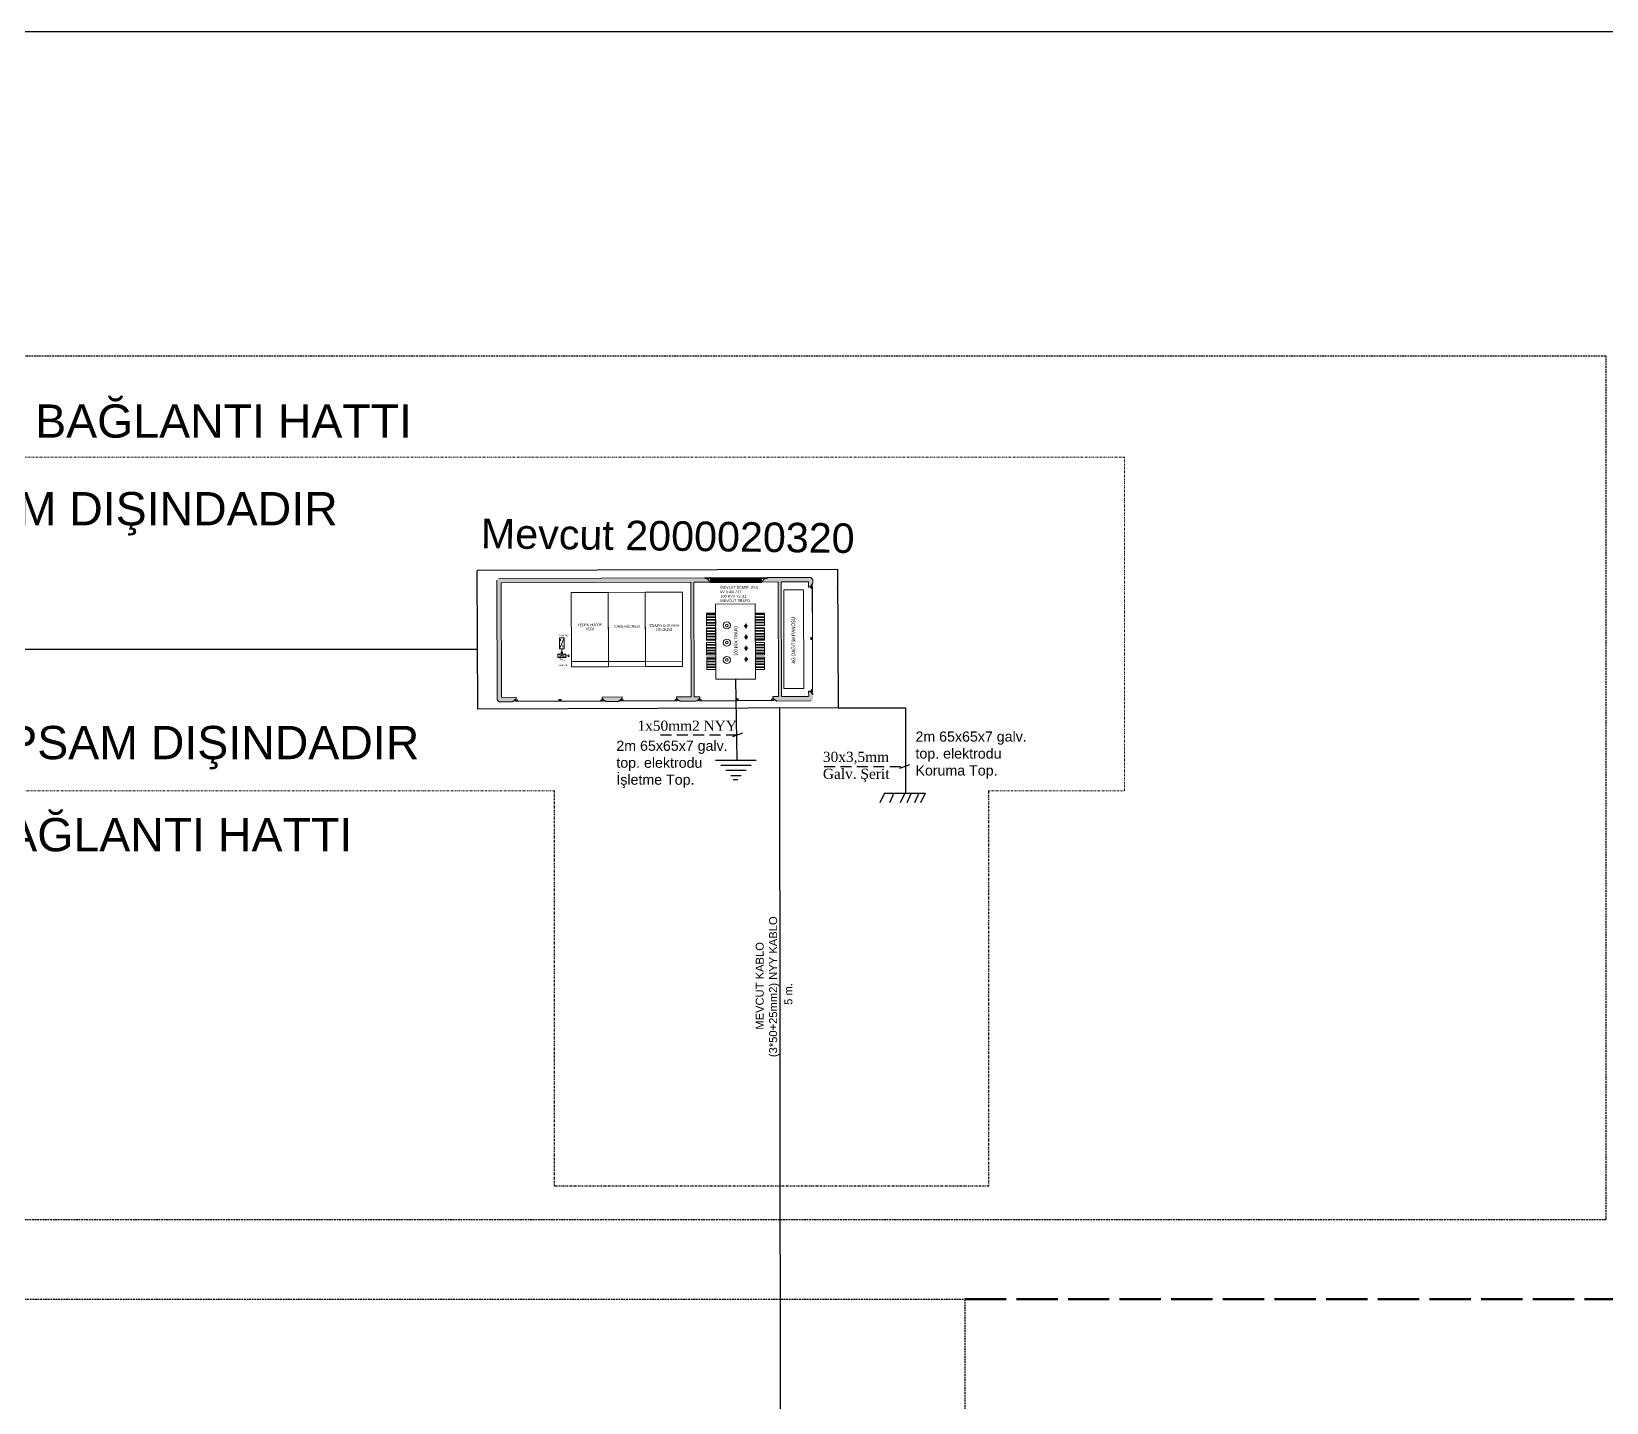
# Model space of a CAD drawing. Header units: millimetres. Extents: x 2046 to 14753, y 2361 to 29276.
# Drawn here: x 5580 to 6037.6, y 3897.1 to 4295.5 of the extents above; entities that cross this region are included whole.
import ezdxf
from ezdxf.enums import TextEntityAlignment as Align

# ---------------------------------------------------------------- set-up
doc = ezdxf.new("R2010")
doc.units = ezdxf.units.MM
for name, pattern in [('ACAD_ISO02W100', [15, 12, -3]), ('DASHDOT', [1, 0.5, -0.25, 0, -0.25]), ('DASHED', [0.75, 0.5, -0.25]), ('HIDDEN2', [4.7625, 3.175, -1.5875])]:
    doc.linetypes.add(name, pattern=pattern)
for name, color, linetype, lineweight in [('0  0 OG HUCRE', 4, 'Continuous', 15), ('0 0 ANTED CERCEVE', 144, 'Continuous', 13), ('KAPI', 142, 'Continuous', 20), ('KOLON HATTI  0.60 mm', 91, 'Continuous', 53), ('KOSK', 3, 'Continuous', 0), ('NOKTA', 7, 'Continuous', 0), ('SEMBOL', 7, 'Continuous', 25), ('TARAMA', 254, 'Continuous', 0)]:
    doc.layers.add(name, color=color, linetype=linetype, lineweight=lineweight)
doc.layers.add('MİLİMETRİK', color=6, linetype='Continuous')
doc.layers.add('SUPPLEMENTARY', color=7, linetype='Continuous')
doc.styles.add('0 0 PR PAFTA YAZI', font='arial.ttf', dxfattribs={"width": 0.8, "height": 2})
doc.styles.add('MtXpl_Times_New_Roma', font='times.ttf')
doc.styles.add('ROMANS', font='romanstw.shx', dxfattribs={"width": 0.7})
doc.styles.get("Standard").update_dxf_attribs({"font": 'arial.ttf'})

# ---------------------------------------------------------------- blocks, each defined once
blk = doc.blocks.new('Köşk Binsaı')
h = blk.add_hatch()
h.set_pattern_fill('PLAST', scale=0.231339, angle=223.9108, style=0)
h.set_pattern_definition([(223.9108, (26.96812, 20.50688), (0.04011056, -0.04166531), []), (223.9108, (26.97313, 20.50167), (0.04011056, -0.04166531), []), (223.9108, (26.978145, 20.496464), (0.04011056, -0.04166531), [])])
h.paths.add_polyline_path([(-3.041, -0.735), (-3.178, -0.866), (-3.357, -0.679), (-3.221, -0.548)])
h.paths.add_polyline_path([(-3.253, -0.515), (-3.39, -0.646), (-3.569, -0.459), (-3.433, -0.328)])
h.paths.add_polyline_path([(-3.465, -0.295), (-3.601, -0.426), (-3.781, -0.24), (-3.644, -0.108)])
h.paths.add_polyline_path([(-3.676, -0.075), (-3.813, -0.206), (-3.993, -0.02), (-3.856, 0.112)])
h.paths.add_polyline_path([(-2.946, 0.628), (-3.083, 0.497), (-3.263, 0.683), (-3.126, 0.815)])
h.paths.add_polyline_path([(-2.735, 0.408), (-2.871, 0.277), (-3.051, 0.463), (-2.914, 0.595)])
h.paths.add_polyline_path([(-2.523, 0.188), (-2.66, 0.057), (-2.839, 0.243), (-2.703, 0.375)])
h.paths.add_polyline_path([(-2.311, -0.032), (-2.448, -0.163), (-2.627, 0.023), (-2.491, 0.155)])
at = {"lineweight": -2}
h = blk.add_hatch(color=1, dxfattribs=at)
h.paths.add_polyline_path([(-2.687, -1.29), (-2.63, -1.35), (-2.717, -1.433), (-2.716, -1.435), (-1.779, -0.534), (-1.781, -0.532), (-1.868, -0.617), (-1.926, -0.557)])
h.paths.add_polyline_path([(-1.926, -0.569), (-1.874, -0.622), (-2.624, -1.344), (-2.675, -1.291)], flags=16)
h = blk.add_hatch(dxfattribs=at)
h.set_pattern_fill('ANSI37', color=4, scale=0.154226, angle=-136.0892, style=0)
h.set_pattern_definition([(178.9108, (11.662218, 2.320378), (0.000366459, 0.019274757), []), (88.9108, (11.662218, 2.320378), (0.019274757, -0.000366459), [])])
h.paths.add_polyline_path([(-2.675, -1.291), (-2.624, -1.344), (-1.874, -0.622), (-1.926, -0.569)])
at = {"layer": '0  0 OG HUCRE'}
h = blk.add_hatch(color=251, dxfattribs=at)
h.dxf.hatch_style = 1
h.paths.add_polyline_path([(-0.68, 2.626), (-0.684, 2.623), (-0.698, 2.638), (-0.695, 2.641)])
at = {"layer": 'TARAMA'}
h = blk.add_hatch(color=254, dxfattribs=at)
h.paths.add_polyline_path([(-1.809, -0.559), (-1.781, -0.532), (-1.766, -0.532), (1.317, 2.436), (1.319, 2.494), (-0.407, 4.287), (-0.465, 4.288), (-0.666, 4.095), (-0.666, 4.08), (-0.666, 4.08), (-0.677, 4.07), (-0.678, 4.032), (-0.679, 3.992), (-0.66, 3.972), (-0.438, 4.186), (1.216, 2.467), (-1.628, -0.271), (-3.283, 1.447), (-3.062, 1.66), (-3.08, 1.68), (-3.158, 1.681), (-3.169, 1.67), (-3.184, 1.671), (-3.417, 1.446), (-3.418, 1.431), (-3.418, 1.431), (-3.429, 1.42), (-3.43, 1.383), (-3.431, 1.343), (-3.412, 1.323), (-3.327, 1.405), (-1.673, -0.314), (-1.925, -0.557)])
h.paths.add_polyline_path([(-2.265, 2.465), (-2.246, 2.445), (-1.95, 2.731), (-1.968, 2.75), (-2.046, 2.752), (-2.057, 2.741), (-2.072, 2.741), (-2.252, 2.568), (-2.252, 2.553), (-2.252, 2.553), (-2.263, 2.543), (-2.264, 2.505)], flags=17)
h.paths.add_polyline_path([(-5.09, -0.336), (-5.075, -0.337), (-5.075, -0.337), (-5.065, -0.348), (-4.987, -0.35), (-4.967, -0.331), (-5.045, -0.25), (-5.038, -0.243), (-4.638, 0.142), (-2.984, -1.576), (-3.391, -1.968), (-3.469, -1.887), (-3.489, -1.906), (-3.49, -1.984), (-3.48, -1.995), (-3.479, -2.01), (-3.422, -2.069), (-3.364, -2.071), (-2.717, -1.448), (-2.717, -1.433), (-2.689, -1.406), (-2.687, -1.291), (-2.687, -1.29), (-2.939, -1.533), (-4.594, 0.185), (-4.509, 0.267), (-4.528, 0.286), (-4.606, 0.288), (-4.617, 0.277), (-4.631, 0.278), (-5.147, -0.219), (-5.148, -0.277)])
at = {"color": 6, "lineweight": 30}
for p, q in [((-5.653, -0.499), (-0.248, 4.704)), ((-0.248, 4.704), (1.754, 2.625)), ((-3.651, -2.578), (1.754, 2.625)), ((-3.651, -2.578), (-5.653, -0.499))]:
    blk.add_line(p, q, dxfattribs=at)
at = {"color": 7}
for p, q in [((-3.401, 0.827, -1362150.153), (-3.994, 0.255, -1362150.153)), ((-3.401, 0.827, -1362150.153), (-2.315, -0.301, -1362150.153)), ((-2.908, -0.873, -1362150.153), (-3.994, 0.255, -1362150.153)), ((-3.598, 0.13, -1362150.153), (-3.604, 0.124, -1362150.153)), ((-3.604, 0.124, -1362150.153), (-3.54, 0.057, -1362150.153)), ((-3.533, 0.064, -1362150.153), (-3.598, 0.13, -1362150.153)), ((-3.54, 0.057, -1362150.153), (-3.533, 0.064, -1362150.153)), ((-3.438, -0.036, -1362150.153), (-3.444, -0.042, -1362150.153)), ((-3.444, -0.042, -1362150.153), (-3.38, -0.109, -1362150.153)), ((-3.373, -0.102, -1362150.153), (-3.438, -0.036, -1362150.153)), ((-3.38, -0.109, -1362150.153), (-3.373, -0.102, -1362150.153)), ((-3.274, -0.206, -1362150.153), (-3.28, -0.212, -1362150.153)), ((-3.28, -0.212, -1362150.153), (-3.216, -0.279, -1362150.153)), ((-3.21, -0.273, -1362150.153), (-3.274, -0.206, -1362150.153)), ((-3.216, -0.279, -1362150.153), (-3.21, -0.273, -1362150.153)), ((-2.908, -0.873, -1362150.153), (-2.312, -0.298, -1362150.153)), ((-3.116, -0.37, -1362150.153), (-3.123, -0.376, -1362150.153)), ((-3.123, -0.376, -1362150.153), (-3.059, -0.443, -1362150.153)), ((-3.052, -0.436, -1362150.153), (-3.116, -0.37, -1362150.153)), ((-3.059, -0.443, -1362150.153), (-3.052, -0.436, -1362150.153))]:
    blk.add_line(p, q, dxfattribs=at)
at = {"color": 4}
for p, q in [((-4.561, -0.012, -1362150.153), (-4.857, -0.297, -1362150.153)), ((-3.431, -1.778, -1362150.153), (-4.857, -0.297, -1362150.153)), ((-3.135, -1.493, -1362150.153), (-4.561, -0.012, -1362150.153)), ((-3.135, -1.493, -1362150.153), (-3.431, -1.778, -1362150.153))]:
    blk.add_line(p, q, dxfattribs=at)
blk.add_line((-1.714, -0.182, -1362150.153), (-1.687, -0.21, -1362150.153))
at = {"color": 7, "elevation": -1362150.153}
for points in [[(-2.946, 0.628), (-3.083, 0.497), (-3.263, 0.683), (-3.126, 0.815)], [(-2.735, 0.408), (-2.871, 0.277), (-3.051, 0.463), (-2.914, 0.595)], [(-2.523, 0.188), (-2.66, 0.057), (-2.839, 0.243), (-2.703, 0.375)], [(-3.676, -0.075), (-3.813, -0.206), (-3.993, -0.02), (-3.856, 0.112)], [(-2.311, -0.032), (-2.448, -0.163), (-2.627, 0.023), (-2.491, 0.155)], [(-3.465, -0.295), (-3.601, -0.426), (-3.781, -0.24), (-3.644, -0.108)], [(-3.253, -0.515), (-3.39, -0.646), (-3.569, -0.459), (-3.433, -0.328)], [(-3.041, -0.735), (-3.178, -0.866), (-3.357, -0.679), (-3.221, -0.548)]]:
    blk.add_lwpolyline(points, close=True, dxfattribs=at)
at = {"color": 1, "lineweight": -2, "elevation": -1362150.153}
blk.add_lwpolyline([(-1.926, -0.569), (-2.675, -1.291), (-2.624, -1.344), (-1.874, -0.622)], close=True, dxfattribs=at)
at = {"color": 7}
for centre, radius in [((-3.29, 0.379, -1362150.153), 0.074), ((-3.29, 0.379, -1362150.153), 0.0278), ((-3.569, 0.093, -1362150.153), 0.0278), ((-3.04, 0.119, -1362150.153), 0.074), ((-3.04, 0.119, -1362150.153), 0.0278), ((-3.409, -0.074, -1362150.153), 0.0278), ((-3.248, -0.241, -1362150.153), 0.0278), ((-2.79, -0.141, -1362150.153), 0.074), ((-2.79, -0.141, -1362150.153), 0.0278), ((-3.088, -0.407, -1362150.153), 0.0278)]:
    blk.add_circle(centre, radius, dxfattribs=at)
at = {"layer": '0  0 OG HUCRE', "color": 2}
for p, q in [((-0.666, 2.726, -407.581), (-0.831, 2.661, -407.581)), ((-0.784, 2.612, -407.581), (-0.713, 2.775, -407.581)), ((-0.613, 2.623, -407.581), (-0.52, 2.388, -407.581))]:
    blk.add_line(p, q, dxfattribs=at)
at = {"layer": '0  0 OG HUCRE'}
blk.add_line((-0.863, 2.613, -407.581), (-0.833, 2.581, -407.581), dxfattribs=at)
at = {"layer": '0  0 OG HUCRE', "color": 6}
for p, q in [((-0.637, 2.55, -407.581), (-0.614, 2.527, -407.581)), ((-0.514, 2.484, -407.581), (-0.491, 2.46, -407.581)), ((-0.505, 2.493, -407.581), (-0.482, 2.469, -407.581))]:
    blk.add_line(p, q, dxfattribs=at)
at = {"layer": '0  0 OG HUCRE', "elevation": -407.581}
blk.add_lwpolyline([(-0.807, 2.636), (-0.848, 2.597)], dxfattribs=at)
at = {"layer": '0  0 OG HUCRE', "color": 2, "elevation": -407.581}
for points in [[(-0.666, 2.726), (-0.784, 2.612), (-0.831, 2.661), (-0.713, 2.775)], [(-0.613, 2.623), (-0.451, 2.456), (-0.52, 2.388), (-0.683, 2.556)]]:
    blk.add_lwpolyline(points, close=True, dxfattribs=at)
at = {"layer": '0  0 OG HUCRE', "color": 7, "elevation": -407.581}
for points in [[(-0.708, 2.651), (-0.725, 2.669)], [(-0.693, 2.666), (-0.723, 2.636)], [(-0.681, 2.654), (-0.712, 2.625)], [(-0.648, 2.59), (-0.682, 2.625)]]:
    blk.add_lwpolyline(points, dxfattribs=at)
blk.add_lwpolyline([(-0.68, 2.626), (-0.684, 2.623), (-0.698, 2.638), (-0.695, 2.641)], close=True, dxfattribs=at)
at = {"layer": '0  0 OG HUCRE'}
blk.add_arc((-0.864, 2.582, -407.581), 0.0219, 314.0979, 134.0979, dxfattribs=at)
at = {"layer": 'KAPI', "color": 3}
for p, q in [((-3.455, 1.396, -1362150.153), (-4.014, 0.859, -1362150.153)), ((-3.455, 1.394, -1362150.153), (-4.011, 0.859, -1362150.153)), ((-3.438, 1.378, -1362150.153), (-3.455, 1.396, -1362150.153)), ((-3.44, 1.378, -1362150.153), (-3.455, 1.394, -1362150.153)), ((-3.45, 1.369, -1362150.153), (-3.44, 1.378, -1362150.153)), ((-3.45, 1.369, -1362150.153), (-3.449, 1.367, -1362150.153)), ((-3.449, 1.367, -1362150.153), (-3.438, 1.378, -1362150.153)), ((-4.024, 0.85, -1362150.153), (-4.581, 0.313, -1362150.153)), ((-4.578, 0.313, -1362150.153), (-4.024, 0.847, -1362150.153)), ((-4.043, 0.828, -1362150.153), (-4.044, 0.827, -1362150.153)), ((-4.021, 0.802, -1362150.153), (-4.044, 0.827, -1362150.153)), ((-4.021, 0.805, -1362150.153), (-4.043, 0.828, -1362150.153)), ((-4.006, 0.831, -1362150.153), (-4.024, 0.85, -1362150.153)), ((-4.024, 0.847, -1362150.153), (-4.009, 0.831, -1362150.153)), ((-3.987, 0.834, -1362150.153), (-4.021, 0.802, -1362150.153)), ((-3.99, 0.834, -1362150.153), (-4.021, 0.805, -1362150.153)), ((-4.018, 0.822, -1362150.153), (-4.009, 0.831, -1362150.153)), ((-4.017, 0.82, -1362150.153), (-4.018, 0.822, -1362150.153)), ((-4.006, 0.831, -1362150.153), (-4.017, 0.82, -1362150.153)), ((-4.014, 0.859, -1362150.153), (-3.99, 0.834, -1362150.153)), ((-4.011, 0.859, -1362150.153), (-3.987, 0.834, -1362150.153)), ((-4.581, 0.313, -1362150.153), (-4.563, 0.295, -1362150.153)), ((-4.563, 0.298, -1362150.153), (-4.578, 0.313, -1362150.153)), ((-4.553, 0.307, -1362150.153), (-4.563, 0.298, -1362150.153)), ((-4.563, 0.295, -1362150.153), (-4.552, 0.305, -1362150.153)), ((-4.552, 0.305, -1362150.153), (-4.553, 0.307, -1362150.153)), ((-5.041, -0.374, -1362150.153), (-4.282, -1.163, -1362150.153)), ((-5.038, -0.375, -1362150.153), (-4.282, -1.16, -1362150.153)), ((-5.012, -0.368, -1362150.153), (-5.022, -0.357, -1362150.153)), ((-5.013, -0.369, -1362150.153), (-5.022, -0.36, -1362150.153)), ((-5.013, -0.369, -1362150.153), (-5.012, -0.368, -1362150.153)), ((-4.282, -1.16, -1362150.153), (-4.258, -1.136, -1362150.153)), ((-4.282, -1.163, -1362150.153), (-4.258, -1.139, -1362150.153)), ((-4.254, -1.154, -1362150.153), (-4.273, -1.172, -1362150.153)), ((-4.273, -1.172, -1362150.153), (-3.516, -1.959, -1362150.153)), ((-4.27, -1.172, -1362150.153), (-4.254, -1.157, -1362150.153)), ((-3.515, -1.956, -1362150.153), (-4.27, -1.172, -1362150.153)), ((-4.258, -1.136, -1362150.153), (-4.226, -1.169, -1362150.153)), ((-4.258, -1.139, -1362150.153), (-4.228, -1.169, -1362150.153)), ((-4.254, -1.154, -1362150.153), (-4.244, -1.165, -1362150.153)), ((-4.245, -1.167, -1362150.153), (-4.254, -1.157, -1362150.153)), ((-4.228, -1.169, -1362150.153), (-4.251, -1.192, -1362150.153)), ((-4.251, -1.192, -1362150.153), (-4.25, -1.193, -1362150.153)), ((-4.226, -1.169, -1362150.153), (-4.25, -1.193, -1362150.153)), ((-4.244, -1.165, -1362150.153), (-4.245, -1.167, -1362150.153)), ((-3.516, -1.959, -1362150.153), (-3.497, -1.941, -1362150.153)), ((-3.5, -1.941, -1362150.153), (-3.515, -1.956, -1362150.153)), ((-3.508, -1.93, -1362150.153), (-3.509, -1.931, -1362150.153)), ((-3.509, -1.931, -1362150.153), (-3.5, -1.941, -1362150.153)), ((-3.497, -1.941, -1362150.153), (-3.508, -1.93, -1362150.153))]:
    blk.add_line(p, q, dxfattribs=at)
at = {"layer": 'KAPI', "color": 3, "elevation": -1362150.153}
for points in [[(-0.698, 4.018), (-0.697, 4.016), (-0.686, 4.027), (-0.704, 4.046), (-1.358, 3.415), (-1.335, 3.391), (-1.365, 3.361), (-1.387, 3.384), (-1.389, 3.383), (-1.365, 3.359), (-1.332, 3.391), (-1.356, 3.415), (-0.704, 4.043), (-0.689, 4.027), (-0.698, 4.018)], [(-0.668, 4.082), (-0.666, 4.08), (-0.677, 4.07), (-0.678, 4.032), (-0.717, 3.994), (-0.732, 4.009), (-0.723, 4.019), (-0.721, 4.017), (-0.729, 4.009), (-0.717, 3.997), (-0.68, 4.032), (-0.679, 4.07), (-0.668, 4.082)], [(-1.363, 3.378), (-1.361, 3.377), (-1.35, 3.387), (-1.368, 3.406), (-2.021, 2.777), (-2.004, 2.758), (-1.992, 2.769), (-1.994, 2.771), (-2.003, 2.761), (-2.018, 2.777), (-1.368, 3.403), (-1.353, 3.387), (-1.363, 3.378)], [(-2.059, 2.742), (-2.057, 2.741), (-2.046, 2.752), (-2.008, 2.751), (-1.969, 2.789), (-1.984, 2.804), (-1.994, 2.795), (-1.992, 2.794), (-1.984, 2.801), (-1.972, 2.789), (-2.009, 2.753), (-2.047, 2.754), (-2.059, 2.742)], [(-2.284, 2.491), (-2.283, 2.489), (-2.272, 2.5), (-2.29, 2.519), (-3.133, 1.706), (-3.116, 1.688), (-3.104, 1.699), (-3.106, 1.7), (-3.115, 1.691), (-3.13, 1.706), (-2.29, 2.516), (-2.275, 2.5), (-2.284, 2.491)], [(-2.254, 2.555), (-2.252, 2.553), (-2.263, 2.543), (-2.264, 2.505), (-2.303, 2.467), (-2.318, 2.482), (-2.309, 2.492), (-2.307, 2.49), (-2.315, 2.482), (-2.303, 2.47), (-2.266, 2.506), (-2.265, 2.544), (-2.254, 2.555)], [(-3.171, 1.672), (-3.169, 1.67), (-3.158, 1.681), (-3.12, 1.68), (-3.081, 1.718), (-3.096, 1.734), (-3.106, 1.724), (-3.104, 1.723), (-3.096, 1.731), (-3.084, 1.718), (-3.121, 1.682), (-3.159, 1.683), (-3.171, 1.672)]]:
    blk.add_lwpolyline(points, dxfattribs=at)
at = {"layer": 'KAPI', "elevation": -1362150.153}
for points in [[(-3.419, 1.433), (-3.418, 1.431), (-3.429, 1.42), (-3.43, 1.383), (-3.469, 1.345), (-3.484, 1.36), (-3.474, 1.37), (-3.473, 1.368), (-3.481, 1.36), (-3.469, 1.348), (-3.432, 1.383), (-3.431, 1.421), (-3.419, 1.433)], [(-4.618, 0.279), (-4.617, 0.277), (-4.606, 0.288), (-4.568, 0.287), (-4.528, 0.325), (-4.543, 0.341), (-4.553, 0.331), (-4.551, 0.33), (-4.543, 0.338), (-4.531, 0.325), (-4.568, 0.289), (-4.606, 0.29), (-4.618, 0.279)], [(-5.077, -0.338), (-5.075, -0.337), (-5.065, -0.348), (-5.027, -0.349), (-4.989, -0.388), (-5.005, -0.403), (-5.014, -0.394), (-5.012, -0.392), (-5.005, -0.4), (-4.992, -0.388), (-5.028, -0.351), (-5.066, -0.35), (-5.077, -0.338)], [(-3.481, -1.996), (-3.48, -1.995), (-3.49, -1.984), (-3.489, -1.946), (-3.527, -1.907), (-3.543, -1.922), (-3.534, -1.931), (-3.532, -1.93), (-3.54, -1.922), (-3.527, -1.91), (-3.492, -1.947), (-3.492, -1.985), (-3.481, -1.996)]]:
    blk.add_lwpolyline(points, dxfattribs=at)
at = {"layer": 'KAPI', "color": 4, "lineweight": 30, "elevation": -1362150.153}
blk.add_lwpolyline([(-1.781, -0.532), (-1.868, -0.617), (-1.926, -0.557), (-2.687, -1.29), (-2.63, -1.35), (-2.717, -1.433), (-2.716, -1.435), (-1.779, -0.534), (-1.781, -0.532)], dxfattribs=at)
at = {"layer": 'KOSK'}
for p, q in [((-0.666, 4.095, -1362150.153), (-0.465, 4.288, -1362150.153)), ((-0.465, 4.288, -1362150.153), (-0.407, 4.287, -1362150.153)), ((-0.407, 4.287, -1362150.153), (1.319, 2.494, -1362150.153)), ((-0.679, 3.992, -1362150.153), (-0.677, 4.07, -1362150.153)), ((-0.679, 3.992, -1362150.153), (-0.66, 3.972, -1362150.153)), ((-0.677, 4.07, -1362150.153), (-0.666, 4.081, -1362150.153)), ((-0.666, 4.081, -1362150.153), (-0.666, 4.095, -1362150.153)), ((-0.438, 4.186, -1362150.153), (-0.66, 3.972, -1362150.153)), ((-0.438, 4.186, -1362150.153), (1.216, 2.467, -1362150.153)), ((-2.252, 2.568, -1362150.153), (-2.072, 2.741, -1362150.153)), ((-2.246, 2.445, -1362150.153), (-1.95, 2.731, -1362150.153)), ((-2.057, 2.741, -1362150.153), (-2.072, 2.741, -1362150.153)), ((-2.057, 2.741, -1362150.153), (-2.046, 2.752, -1362150.153)), ((-1.968, 2.75, -1362150.153), (-2.046, 2.752, -1362150.153)), ((-1.968, 2.75, -1362150.153), (-1.95, 2.731, -1362150.153)), ((-2.265, 2.465, -1362150.153), (-2.263, 2.543, -1362150.153)), ((-2.265, 2.465, -1362150.153), (-2.246, 2.445, -1362150.153)), ((-2.263, 2.543, -1362150.153), (-2.252, 2.554, -1362150.153)), ((-2.252, 2.554, -1362150.153), (-2.252, 2.568, -1362150.153)), ((1.317, 2.436, -1362150.153), (-1.766, -0.532, -1362150.153)), ((1.216, 2.467, -1362150.153), (-1.628, -0.271, -1362150.153)), ((-0.533, 1.069, -1362150.153), (-1.606, 2.184, -1362150.153)), ((-3.417, 1.446, -1362150.153), (-3.184, 1.671, -1362150.153)), ((-3.283, 1.447, -1362150.153), (-3.062, 1.66, -1362150.153)), ((-3.169, 1.67, -1362150.153), (-3.184, 1.671, -1362150.153)), ((-3.169, 1.67, -1362150.153), (-3.158, 1.681, -1362150.153)), ((-3.08, 1.68, -1362150.153), (-3.158, 1.681, -1362150.153)), ((-3.08, 1.68, -1362150.153), (-3.062, 1.66, -1362150.153)), ((-3.431, 1.343, -1362150.153), (-3.429, 1.42, -1362150.153)), ((-3.431, 1.343, -1362150.153), (-3.412, 1.323, -1362150.153)), ((-3.429, 1.42, -1362150.153), (-3.418, 1.431, -1362150.153)), ((-3.418, 1.431, -1362150.153), (-3.417, 1.446, -1362150.153)), ((-3.412, 1.323, -1362150.153), (-3.327, 1.405, -1362150.153)), ((-1.673, -0.314, -1362150.153), (-3.327, 1.405, -1362150.153)), ((-1.628, -0.271, -1362150.153), (-3.283, 1.447, -1362150.153)), ((-5.147, -0.219, -1362150.153), (-4.631, 0.278, -1362150.153)), ((-5.038, -0.243, -1362150.153), (-4.638, 0.142, -1362150.153)), ((-2.984, -1.576, -1362150.153), (-4.638, 0.142, -1362150.153)), ((-4.617, 0.277, -1362150.153), (-4.631, 0.278, -1362150.153)), ((-4.617, 0.277, -1362150.153), (-4.606, 0.288, -1362150.153)), ((-4.528, 0.286, -1362150.153), (-4.606, 0.288, -1362150.153)), ((-4.594, 0.185, -1362150.153), (-4.509, 0.267, -1362150.153)), ((-2.939, -1.533, -1362150.153), (-4.594, 0.185, -1362150.153)), ((-4.528, 0.286, -1362150.153), (-4.509, 0.267, -1362150.153)), ((-4.967, -0.331, -1362150.153), (-5.045, -0.25, -1362150.153)), ((-1.673, -0.314, -1362150.153), (-1.925, -0.557, -1362150.153)), ((-4.987, -0.35, -1362150.153), (-5.065, -0.348, -1362150.153)), ((-4.987, -0.35, -1362150.153), (-4.967, -0.331, -1362150.153)), ((-1.925, -0.557, -1362150.153), (-1.809, -0.559, -1362150.153)), ((-1.781, -0.532, -1362150.153), (-1.809, -0.559, -1362150.153)), ((-1.781, -0.532, -1362150.153), (-1.766, -0.532, -1362150.153)), ((-2.687, -1.29, -1362150.153), (-2.939, -1.533, -1362150.153)), ((-2.687, -1.29, -1362150.153), (-2.689, -1.406, -1362150.153)), ((-2.984, -1.576, -1362150.153), (-3.391, -1.968, -1362150.153)), ((-2.717, -1.448, -1362150.153), (-3.364, -2.071, -1362150.153)), ((-2.717, -1.433, -1362150.153), (-2.689, -1.406, -1362150.153)), ((-2.717, -1.433, -1362150.153), (-2.717, -1.448, -1362150.153)), ((-3.489, -1.906, -1362150.153), (-3.49, -1.984, -1362150.153)), ((-3.489, -1.906, -1362150.153), (-3.469, -1.887, -1362150.153)), ((-3.391, -1.968, -1362150.153), (-3.469, -1.887, -1362150.153)), ((-3.48, -1.995, -1362150.153), (-3.49, -1.984, -1362150.153)), ((-3.48, -1.995, -1362150.153), (-3.479, -2.01, -1362150.153)), ((-3.422, -2.069, -1362150.153), (-3.479, -2.01, -1362150.153)), ((-3.422, -2.069, -1362150.153), (-3.364, -2.071, -1362150.153))]:
    blk.add_line(p, q, dxfattribs=at)
at = {"layer": 'KOSK', "color": 7}
for p, q in [((-1.088, 0.534, -1362150.153), (-2.162, 1.649, -1362150.153)), ((-1.088, 0.534, -1362150.153), (-2.162, 1.649, -1362150.153)), ((-2.087, 1.571, -1362150.153), (-1.088, 0.534, -1362150.153))]:
    blk.add_line(p, q, dxfattribs=at)
at = {"layer": 'KOSK', "color": 7, "elevation": -1362150.153}
for points in [[(-1.531, 2.106), (-0.976, 2.641), (0.023, 1.604), (-0.533, 1.069), (-1.606, 2.184), (-1.051, 2.718), (-0.976, 2.641)], [(-2.087, 1.571), (-1.531, 2.106), (-0.533, 1.069), (-1.088, 0.534), (-2.162, 1.649), (-1.606, 2.184), (-1.531, 2.106)], [(-2.642, 1.036), (-2.087, 1.571), (-1.088, 0.534), (-1.644, -0.001), (-2.717, 1.114), (-2.162, 1.649), (-2.087, 1.571)]]:
    blk.add_lwpolyline(points, dxfattribs=at)
at = {"layer": 'NOKTA', "lineweight": 0}
blk.add_point((-3.901, -2.304, 146.776), dxfattribs=at)
at = {"char_height": 0.05141, "attachment_point": 5, "rotation": 223.9108}
for s, insert in [('YEDEK HÜCRE \\PYERİ ', (-0.754, 1.855, -1362150.153)), ('GİRİŞ HÜCRESİ', (-1.31, 1.32, -1362150.153))]:
    blk.add_mtext(s, dxfattribs=dict(at, insert=insert))
at = {"lineweight": 30, "insert": (-1.566, 1.004, -1362150.153), "char_height": 0.05141, "width": 0.72846, "attachment_point": 1, "rotation": 223.9108, "style": 'MtXpl_Times_New_Roma'}
blk.add_mtext('\\pi0.06319;TRAFO KORUMA \\P\\pi0.20343;HÜCRESİ', dxfattribs=at)
at = {"color": 7, "attachment_point": 2, "rotation": 313.9108, "style": 'ROMANS'}
for s, insert, char_height in [('{\\fArial|b0|i0|c162|p34;100 kVA TRAFO}', (-3.126, -0.014, -1362150.153), 0.0694), ('{\\fArial|b0|i0|c162|p34;AG DAĞITIM PANOSU}', (-3.979, -0.848, -1362150.153), 0.07711)]:
    blk.add_mtext(s, dxfattribs=dict(at, insert=insert, char_height=char_height))
at = {"layer": '0  0 OG HUCRE', "color": 0, "style": '0 0 PR PAFTA YAZI', "width": 0.8}
for s, p in [('BAR 24', (-0.843, 2.898, -407.581)), ('TA-1', (-0.775, 2.794, -407.581)), ('220V AC', (-0.412, 2.454, -407.581))]:
    blk.add_text(s, height=0.0386, rotation=224.0979, dxfattribs=at).set_placement(p)

msp = doc.modelspace()

# ---------------------------------------------------------------- linework, layer by layer
at = {"color": 7, "linetype": 'ByBlock', "lineweight": 30}
msp.add_line((5371.646, 4116.06), (5709.576, 4116.06), dxfattribs=at)
at = {"color": 7}
for p, q in [((5797.31, 4098.895), (5797.543, 3861.556)), ((5827.774, 4074.146), (5826.496, 4071.358)), ((5830.516, 4074.146), (5829.238, 4071.358)), ((5830.516, 4074.146), (5829.238, 4071.358)), ((5833.681, 4074.146), (5832.403, 4071.358)), ((5835.605, 4074.146), (5834.328, 4071.358)), ((5837.79, 4074.146), (5836.512, 4071.358)), ((5839.588, 4074.146), (5838.31, 4071.358))]:
    msp.add_line(p, q, dxfattribs=at)
at = {"color": 7, "lineweight": 30}
msp.add_line((5814.319, 4098.944), (5833.932, 4099), dxfattribs=at)
at = {"color": 240, "linetype": 'DASHED', "lineweight": 30, "true_color": 0xed1f24}
for p, q in [((5554.773, 3927.149), (5851.138, 3927.149)), ((5851.138, 3927.149), (5851.138, 3269.934))]:
    msp.add_line(p, q, dxfattribs=at)
at = {"color": 254, "linetype": 'DASHED', "lineweight": 30, "true_color": 0xcecce6}
msp.add_line((5851.138, 3927.149), (5851.138, 3269.934), dxfattribs=at)
at = {"color": 7, "lineweight": 30}
msp.add_lwpolyline([(5147.59, 4295.495), (6652.553, 4295.495), (6652.553, 3164.272), (5147.59, 3164.272)], close=True, dxfattribs=at)
at = {"color": 1, "linetype": 'DASHED'}
msp.add_lwpolyline([(5443.504, 4201.276), (6037.422, 4201.276), (6037.422, 3950.183), (5443.504, 3950.183)], dxfattribs=at)
at = {"color": 7, "linetype": 'DASHDOT'}
msp.add_lwpolyline([(5858.012, 4074.826), (5858.012, 3959.965), (5731.92, 3959.965), (5731.92, 4074.826)], dxfattribs=at)
at = {"layer": 'KOLON HATTI  0.60 mm', "linetype": 'ACAD_ISO02W100'}
msp.add_line((5851.138, 3927.149), (6223.14, 3927.149), dxfattribs=at)
at = {"layer": 'MİLİMETRİK', "color": 7, "linetype": 'DASHDOT', "lineweight": 15}
for points in [[(5858.012, 4074.826), (5897.57, 4074.826), (5897.57, 4171.768), (5378.357, 4171.768), (5378.357, 4171.503)], [(5405.991, 4074.826), (5731.92, 4074.826)]]:
    msp.add_lwpolyline(points, dxfattribs=at)
at = {"layer": 'SEMBOL', "color": 7}
for p, q in [((5784.573, 4107.323, -19007872.735), (5784.957, 4083.9)), ((5833.932, 4099, -17847315.402), (5833.967, 4074.285)), ((5778.764, 4083.761), (5790.579, 4083.761)), ((5780.241, 4082.285), (5789.102, 4082.285)), ((5787.625, 4080.808), (5781.718, 4080.808)), ((5783.195, 4079.331), (5786.148, 4079.331)), ((5783.9, 4078.134), (5785.207, 4078.134)), ((5827.774, 4074.146), (5839.588, 4074.146))]:
    msp.add_line(p, q, dxfattribs=at)
at = {"layer": 'SEMBOL', "color": 7, "linetype": 'HIDDEN2', "lineweight": 25}
for p, q in [((5784.957, 4091.029), (5761.507, 4091.029)), ((5786.52, 4091.638), (5783.63, 4090.511)), ((5810.297, 4081.977), (5833.748, 4081.977)), ((5832.303, 4081.413), (5835.192, 4082.54))]:
    msp.add_line(p, q, dxfattribs=at)

# ---------------------------------------------------------------- block references
at = {"layer": '0 0 ANTED CERCEVE', "xscale": 13.95431530992845, "yscale": 13.95431530992845, "zscale": 13.95431530992845, "rotation": 136.2537250796373}
msp.add_blockref('Köşk Binsaı', (5752.52, 4148.454, 0), dxfattribs=at)

# ---------------------------------------------------------------- texts
at = {"color": 7, "lineweight": 13}
for p in [(5581.072, 4177.472, 5260.647), (5563.681, 4057.304, 5260.647)]:
    msp.add_text('BAĞLANTI HATTI', height=9.66303, dxfattribs=at).set_placement(p)
at = {"color": 1, "lineweight": 13}
for p in [(5440.209, 4152.021, 5260.647), (5463.915, 4084.066, 5260.647)]:
    msp.add_text('PROJE ONAY KAPSAM DIŞINDADIR', height=9.66303, dxfattribs=at).set_placement(p)
at = {"color": 7, "lineweight": 13}
msp.add_text('Mevcut 2000020320', height=8.57723, rotation=359.24969, dxfattribs=at).set_placement((5710.517, 4145.369))
at = {"layer": 'SEMBOL', "color": 7, "lineweight": 25, "attachment_point": 1}
for s, insert, char_height, width in [('{\\C256;MEVLÜT DEMİR  }34,5 kV 0.4/0.231\\P100 KVA Yzn11 \\PMEVCUT TRAFO', (5780.168, 4134.37, -13305510.915), 0.77531, 11.08021), ('{\\fTimes New Roman|b0|i0|c162|p18;1x50mm2 NYY }', (5756.059, 4095.267), 2.95359, 31.00764), ('2m 65x65x7 galv. top. elektrodu Koruma Top.', (5836.817, 4092.121), 2.95359, 34.97568), ('2m 65x65x7 galv. top. elektrodu İşletme Top.', (5749.917, 4089.445), 2.95359, 34.97568), ('{\\fTimes New Roman|b0|i0|c162|p18;30x3,5mm Galv. Şerit}', (5809.932, 4086.217), 2.95359, 21.8872)]:
    msp.add_mtext(s, dxfattribs=dict(at, insert=insert, char_height=char_height, width=width))
at = {"layer": 'SUPPLEMENTARY', "color": 7, "width": 1.000667}
for s, height, p in [('(3*50+25mm2) NYY KABLO', 2.32508, (5796.623, 4038.401)), ('MEVCUT KABLO', 2.32508, (5792.729, 4030.922)), ('5 m.', 2.3251, (5801.048, 4019))]:
    msp.add_text(s, height=height, rotation=90, dxfattribs=at).set_placement(p, align=Align.RIGHT)

doc.saveas('drawing.dxf')
